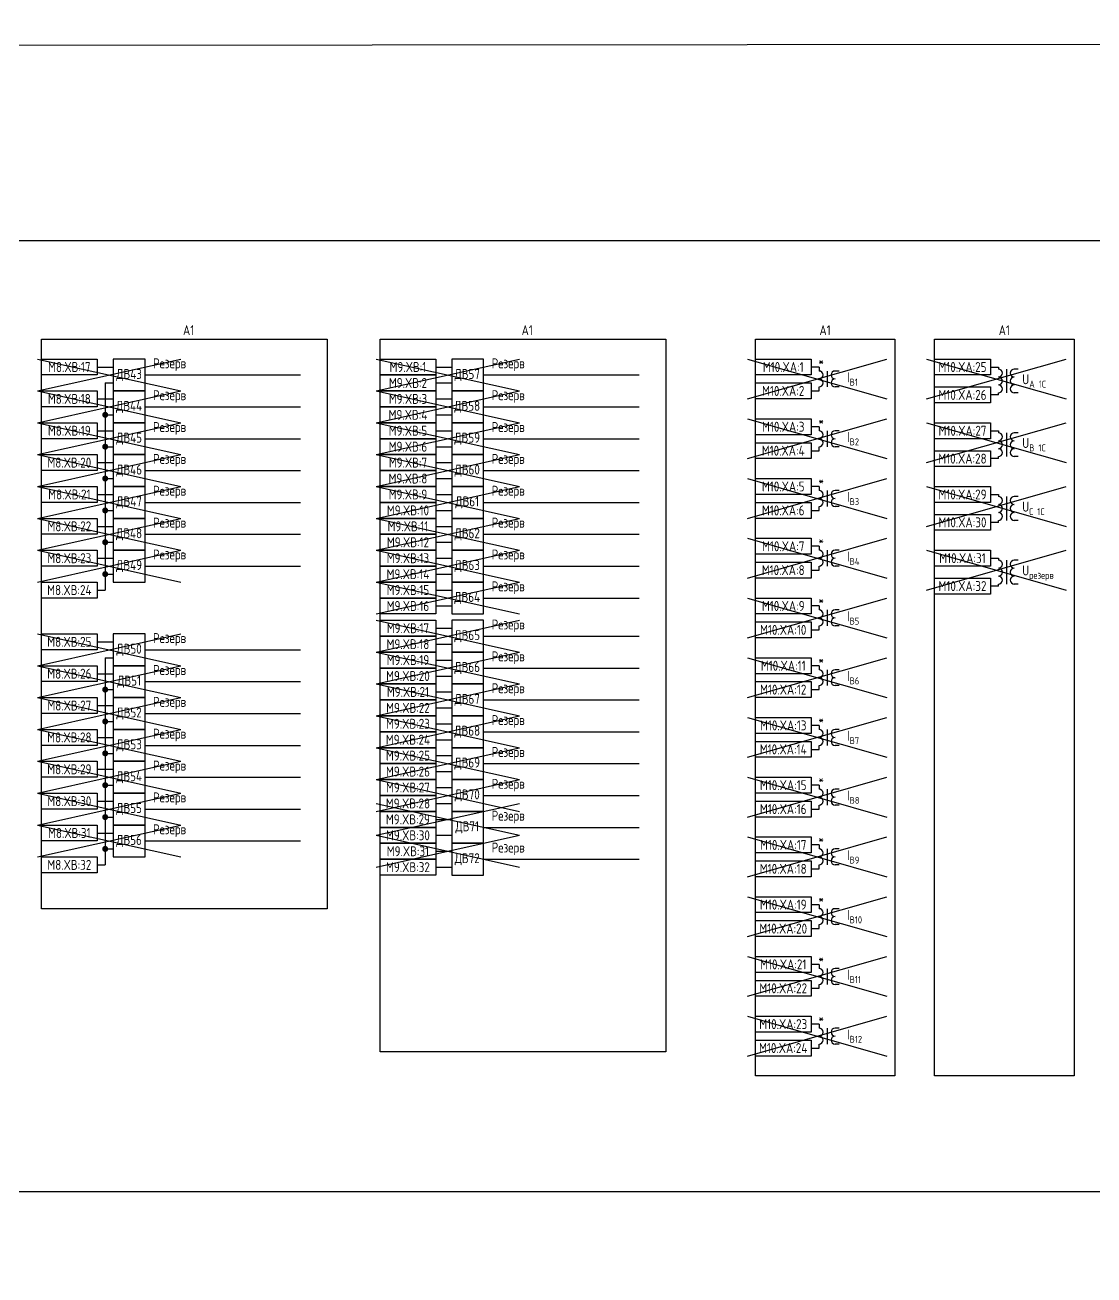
# Model space of a CAD drawing. Header units: millimetres. Extents: x -1043 to 5194, y -96 to 1568.
# Drawn here: x -94.7 to 173.7, y 304.1 to 618 of the extents above; entities that cross this region are included whole.
import ezdxf

# ---------------------------------------------------------------- set-up
doc = ezdxf.new("R2010")
doc.units = ezdxf.units.MM
doc.styles.add('Gost_type_A', font='GOST_A.TTF')

# ---------------------------------------------------------------- blocks, each defined once
blk = doc.blocks.new('POINT')
at = {"const_width": 0.75}
blk.add_lwpolyline([(-0.375, 0, 1), (0.375, 0, 1)], format="xyb", close=True, dxfattribs=at)

msp = doc.modelspace()

# ---------------------------------------------------------------- linework, layer by layer
at = {"color": 3}
for p, q in [((-91.56, 534.12), (-55.56, 526.12)), ((-91.56, 526.12), (-55.56, 534.12)), ((-6.56, 534.12), (29.44, 526.12)), ((-6.56, 526.12), (29.44, 534.12)), ((-91.56, 526.12), (-55.56, 518.12)), ((-91.56, 518.12), (-55.56, 526.12)), ((-6.56, 526.12), (29.44, 518.12)), ((-6.56, 518.12), (29.44, 526.12)), ((-91.56, 518.12), (-55.56, 510.12)), ((-91.56, 510.12), (-55.56, 518.12)), ((-6.56, 518.12), (29.44, 510.12)), ((-6.56, 510.12), (29.44, 518.12)), ((-91.56, 510.12), (-55.56, 502.12)), ((-91.56, 502.12), (-55.56, 510.12)), ((-6.56, 510.12), (29.44, 502.12)), ((-6.56, 502.12), (29.44, 510.12)), ((-91.56, 502.12), (-55.56, 494.12)), ((-91.56, 494.12), (-55.56, 502.12)), ((-6.56, 502.12), (29.44, 494.12)), ((-6.56, 494.12), (29.44, 502.12)), ((-91.56, 494.12), (-55.56, 486.12)), ((-91.56, 486.12), (-55.56, 494.12)), ((-6.56, 494.12), (29.44, 486.12)), ((-6.56, 486.12), (29.44, 494.12)), ((-91.56, 486.12), (-55.56, 478.12)), ((-91.56, 478.12), (-55.56, 486.12)), ((-6.56, 486.12), (29.44, 478.12)), ((-6.56, 478.12), (29.44, 486.12)), ((131.65, 486.12), (166.65, 476.12)), ((131.65, 476.12), (166.65, 486.12)), ((-6.56, 478.12), (29.44, 470.12)), ((-6.56, 470.12), (29.44, 478.12)), ((-6.56, 468.54), (29.44, 460.54)), ((-6.56, 460.54), (29.44, 468.54)), ((-91.56, 465.12), (-55.56, 457.12)), ((-91.56, 457.12), (-55.56, 465.12)), ((-6.56, 460.54), (29.44, 452.54)), ((-6.56, 452.54), (29.44, 460.54)), ((-91.56, 457.12), (-55.56, 449.12)), ((-91.56, 449.12), (-55.56, 457.12)), ((-6.56, 452.54), (29.44, 444.54)), ((-6.56, 444.54), (29.44, 452.54)), ((-91.56, 449.12), (-55.56, 441.12)), ((-91.56, 441.12), (-55.56, 449.12)), ((-6.56, 444.54), (29.44, 436.54)), ((-6.56, 436.54), (29.44, 444.54)), ((-91.56, 441.12), (-55.56, 433.12)), ((-91.56, 433.12), (-55.56, 441.12)), ((-6.56, 436.54), (29.44, 428.54)), ((-6.56, 428.54), (29.44, 436.54)), ((-91.56, 433.12), (-55.56, 425.12)), ((-91.56, 425.12), (-55.56, 433.12)), ((-6.56, 428.54), (29.44, 420.54)), ((-6.56, 420.54), (29.44, 428.54)), ((-91.56, 425.12), (-55.56, 417.12)), ((-91.56, 417.12), (-55.56, 425.12)), ((-6.56, 422.54), (29.44, 414.54)), ((-6.56, 414.54), (29.44, 422.54)), ((-91.56, 417.12), (-55.56, 409.12)), ((-91.56, 409.12), (-55.56, 417.12)), ((-6.56, 414.54), (29.44, 406.54)), ((-6.56, 406.54), (29.44, 414.54)), ((86.65, 384.12), (121.65, 374.12)), ((86.65, 374.12), (121.65, 384.12)), ((86.65, 369.12), (121.65, 359.12)), ((86.65, 359.12), (121.65, 369.12))]:
    msp.add_line(p, q, dxfattribs=at)
at = {"color": 210}
for p, q in [((86.65, 534.12), (121.65, 524.12)), ((86.65, 524.12), (121.65, 534.12)), ((131.65, 534.12), (166.65, 524.12)), ((131.65, 524.12), (166.65, 534.12)), ((86.65, 519.12), (121.65, 509.12)), ((86.65, 509.12), (121.65, 519.12)), ((131.65, 518.12), (166.65, 508.12)), ((131.65, 508.12), (166.65, 518.12)), ((86.65, 504.12), (121.65, 494.12)), ((86.65, 494.12), (121.65, 504.12)), ((131.65, 502.12), (166.65, 492.12)), ((131.65, 492.12), (166.65, 502.12)), ((86.65, 489.12), (121.65, 479.12)), ((86.65, 479.12), (121.65, 489.12)), ((86.65, 474.12), (121.65, 464.12)), ((86.65, 464.12), (121.65, 474.12)), ((86.65, 459.12), (121.65, 449.12)), ((86.65, 449.12), (121.65, 459.12)), ((86.65, 444.12), (121.65, 434.12)), ((86.65, 434.12), (121.65, 444.12)), ((86.65, 429.12), (121.65, 419.12)), ((86.65, 419.12), (121.65, 429.12)), ((86.65, 414.12), (121.65, 404.12)), ((86.65, 404.12), (121.65, 414.12)), ((86.65, 399.12), (121.65, 389.12)), ((86.65, 389.12), (121.65, 399.12))]:
    msp.add_line(p, q, dxfattribs=at)
for p, q in [((-76.56, 532.12), (-72.56, 532.12)), ((-76.56, 532.12), (-72.56, 532.12)), ((8.44, 532.12), (12.44, 532.12)), ((104.65, 532.12), (102.65, 532.12)), ((-74.56, 528.12), (-72.56, 528.12)), ((-74.56, 528.12), (-74.56, 476.12)), ((-64.56, 530.12), (-25.56, 530.12)), ((8.44, 528.12), (12.44, 528.12)), ((20.44, 530.12), (59.44, 530.12)), ((102.65, 526.12), (104.65, 526.12)), ((-76.56, 524.12), (-72.56, 524.12)), ((-76.56, 524.12), (-72.56, 524.12)), ((-64.56, 522.12), (-25.56, 522.12)), ((8.44, 524.12), (12.44, 524.12)), ((20.44, 522.12), (59.44, 522.12)), ((-74.56, 520.12), (-72.56, 520.12)), ((8.44, 520.12), (12.44, 520.12)), ((-76.56, 516.12), (-72.56, 516.12)), ((-76.56, 516.12), (-72.56, 516.12)), ((8.44, 516.12), (12.44, 516.12)), ((104.65, 517.12), (102.65, 517.12)), ((-74.56, 512.12), (-72.56, 512.12)), ((-64.56, 514.12), (-25.56, 514.12)), ((8.44, 512.12), (12.44, 512.12)), ((20.44, 514.12), (59.44, 514.12)), ((102.65, 511.12), (104.65, 511.12)), ((-76.56, 508.12), (-72.56, 508.12)), ((-76.56, 508.12), (-72.56, 508.12)), ((-64.56, 506.12), (-25.56, 506.12)), ((8.44, 508.12), (12.44, 508.12)), ((20.44, 506.12), (59.44, 506.12)), ((-74.56, 504.12), (-72.56, 504.12)), ((8.44, 504.12), (12.44, 504.12)), ((-76.56, 500.12), (-72.56, 500.12)), ((-76.56, 500.12), (-72.56, 500.12)), ((8.44, 500.12), (12.44, 500.12)), ((104.65, 502.12), (102.65, 502.12)), ((-74.56, 496.12), (-72.56, 496.12)), ((-64.56, 498.12), (-25.56, 498.12)), ((8.44, 496.12), (12.44, 496.12)), ((20.44, 498.12), (59.44, 498.12)), ((102.65, 496.12), (104.65, 496.12)), ((-76.56, 492.12), (-72.56, 492.12)), ((-76.56, 492.12), (-72.56, 492.12)), ((-64.56, 490.12), (-25.56, 490.12)), ((8.44, 492.12), (12.44, 492.12)), ((20.44, 490.12), (59.44, 490.12)), ((-74.56, 488.12), (-72.56, 488.12)), ((8.44, 488.12), (12.44, 488.12)), ((104.65, 487.12), (102.65, 487.12)), ((-76.56, 484.12), (-72.56, 484.12)), ((-76.56, 484.12), (-72.56, 484.12)), ((8.44, 484.12), (12.44, 484.12)), ((-64.56, 482.12), (-25.56, 482.12)), ((20.44, 482.12), (59.44, 482.12)), ((102.65, 481.12), (104.65, 481.12)), ((-74.56, 480.12), (-72.56, 480.12)), ((8.44, 480.12), (12.44, 480.12)), ((-76.56, 476.12), (-74.56, 476.12)), ((8.44, 476.12), (12.44, 476.12)), ((20.44, 474.12), (59.44, 474.12)), ((8.44, 472.12), (12.44, 472.12)), ((104.65, 472.12), (102.65, 472.12)), ((8.44, 466.54), (12.44, 466.54)), ((20.44, 464.54), (59.44, 464.54)), ((102.65, 466.12), (104.65, 466.12)), ((-76.56, 463.12), (-72.56, 463.12)), ((-76.56, 463.12), (-72.56, 463.12)), ((8.44, 462.54), (12.44, 462.54)), ((-74.56, 459.12), (-72.56, 459.12)), ((-74.56, 459.12), (-74.56, 407.12)), ((-64.56, 461.12), (-25.56, 461.12)), ((8.44, 458.54), (12.44, 458.54)), ((-76.56, 455.12), (-72.56, 455.12)), ((-76.56, 455.12), (-72.56, 455.12)), ((20.44, 456.54), (59.44, 456.54)), ((104.65, 457.12), (102.65, 457.12)), ((-64.56, 453.12), (-25.56, 453.12)), ((8.44, 454.54), (12.44, 454.54)), ((-74.56, 451.12), (-72.56, 451.12)), ((8.44, 450.54), (12.44, 450.54)), ((102.65, 451.12), (104.65, 451.12)), ((-76.56, 447.12), (-72.56, 447.12)), ((-76.56, 447.12), (-72.56, 447.12)), ((8.44, 446.54), (12.44, 446.54)), ((20.44, 448.54), (59.44, 448.54)), ((-74.56, 443.12), (-72.56, 443.12)), ((-64.56, 445.12), (-25.56, 445.12)), ((8.44, 442.54), (12.44, 442.54)), ((20.44, 440.54), (59.44, 440.54)), ((104.65, 442.12), (102.65, 442.12)), ((-76.56, 439.12), (-72.56, 439.12)), ((-76.56, 439.12), (-72.56, 439.12)), ((-64.56, 437.12), (-25.56, 437.12)), ((8.44, 438.54), (12.44, 438.54)), ((-74.56, 435.12), (-72.56, 435.12)), ((8.44, 434.54), (12.44, 434.54)), ((102.65, 436.12), (104.65, 436.12)), ((-76.56, 431.12), (-72.56, 431.12)), ((8.44, 430.54), (12.44, 430.54)), ((20.44, 432.54), (59.44, 432.54)), ((-74.56, 427.12), (-72.56, 427.12)), ((-64.56, 429.12), (-25.56, 429.12)), ((104.65, 427.12), (102.65, 427.12)), ((8.44, 426.54), (12.44, 426.54)), ((20.44, 424.54), (59.44, 424.54)), ((-76.56, 423.12), (-72.56, 423.12)), ((-64.56, 421.12), (-25.56, 421.12)), ((8.44, 422.54), (12.44, 422.54)), ((102.65, 421.12), (104.65, 421.12)), ((-74.56, 419.12), (-72.56, 419.12)), ((8.44, 418.54), (12.44, 418.54)), ((-76.56, 415.12), (-72.56, 415.12)), ((8.44, 414.54), (12.44, 414.54)), ((20.44, 416.54), (59.44, 416.54)), ((-64.56, 413.12), (-25.56, 413.12)), ((104.65, 412.12), (102.65, 412.12)), ((-74.56, 411.12), (-72.56, 411.12)), ((8.44, 410.54), (12.44, 410.54)), ((20.44, 408.54), (59.44, 408.54)), ((-76.56, 407.12), (-74.56, 407.12)), ((8.44, 406.54), (12.44, 406.54)), ((102.65, 406.12), (104.65, 406.12)), ((104.65, 397.12), (102.65, 397.12)), ((102.65, 391.12), (104.65, 391.12)), ((104.65, 382.12), (102.65, 382.12)), ((102.65, 376.12), (104.65, 376.12)), ((104.65, 367.12), (102.65, 367.12)), ((102.65, 361.12), (104.65, 361.12))]:
    msp.add_line(p, q)
at = {"ltscale": 4}
for p, q in [((104.65, 532.12), (104.65, 531.12)), ((104.65, 531.62), (104.65, 531.12)), ((106.65, 531.12), (106.65, 527.12)), ((106.65, 531.12), (106.65, 527.12)), ((109.65, 531.12), (108.65, 531.12)), ((109.65, 531.12), (108.65, 531.12)), ((147.65, 532.12), (149.65, 532.12)), ((149.65, 532.12), (149.65, 531.62)), ((149.65, 532.12), (149.65, 531.62)), ((151.65, 531.62), (151.65, 527.62)), ((154.65, 531.62), (153.65, 531.62)), ((151.65, 529.62), (151.65, 525.62)), ((104.65, 526.12), (104.65, 527.12)), ((109.65, 527.12), (108.65, 527.12)), ((109.65, 527.12), (108.65, 527.12)), ((149.65, 525.12), (147.65, 525.12)), ((149.65, 525.12), (149.65, 525.62)), ((154.65, 525.62), (153.65, 525.62)), ((104.65, 517.12), (104.65, 516.12)), ((104.65, 516.62), (104.65, 516.12)), ((106.65, 516.12), (106.65, 512.12)), ((106.65, 516.12), (106.65, 512.12)), ((109.65, 516.12), (108.65, 516.12)), ((109.65, 516.12), (108.65, 516.12)), ((147.65, 516.12), (149.65, 516.12)), ((149.65, 516.12), (149.65, 515.62)), ((149.65, 516.12), (149.65, 515.62)), ((151.65, 515.62), (151.65, 511.62)), ((154.65, 515.62), (153.65, 515.62)), ((104.65, 511.12), (104.65, 512.12)), ((109.65, 512.12), (108.65, 512.12)), ((109.65, 512.12), (108.65, 512.12)), ((151.65, 513.62), (151.65, 509.62)), ((149.65, 509.12), (147.65, 509.12)), ((149.65, 509.12), (149.65, 509.62)), ((154.65, 509.62), (153.65, 509.62)), ((104.65, 502.12), (104.65, 501.12)), ((104.65, 501.62), (104.65, 501.12)), ((106.65, 501.12), (106.65, 497.12)), ((106.65, 501.12), (106.65, 497.12)), ((109.65, 501.12), (108.65, 501.12)), ((109.65, 501.12), (108.65, 501.12)), ((147.65, 500.12), (149.65, 500.12)), ((149.65, 500.12), (149.65, 499.62)), ((149.65, 500.12), (149.65, 499.62)), ((151.65, 499.62), (151.65, 495.62)), ((154.65, 499.62), (153.65, 499.62)), ((104.65, 496.12), (104.65, 497.12)), ((109.65, 497.12), (108.65, 497.12)), ((109.65, 497.12), (108.65, 497.12)), ((151.65, 497.62), (151.65, 493.62)), ((149.65, 493.12), (147.65, 493.12)), ((149.65, 493.12), (149.65, 493.62)), ((154.65, 493.62), (153.65, 493.62)), ((104.65, 487.12), (104.65, 486.12)), ((104.65, 486.62), (104.65, 486.12)), ((106.65, 486.12), (106.65, 482.12)), ((106.65, 486.12), (106.65, 482.12)), ((109.65, 486.12), (108.65, 486.12)), ((109.65, 486.12), (108.65, 486.12)), ((147.65, 484.12), (149.65, 484.12)), ((149.65, 484.12), (149.65, 483.62)), ((149.65, 484.12), (149.65, 483.62)), ((151.65, 483.62), (151.65, 479.62)), ((154.65, 483.62), (153.65, 483.62)), ((104.65, 481.12), (104.65, 482.12)), ((109.65, 482.12), (108.65, 482.12)), ((109.65, 482.12), (108.65, 482.12)), ((151.65, 481.62), (151.65, 477.62)), ((149.65, 477.12), (147.65, 477.12)), ((149.65, 477.12), (149.65, 477.62)), ((154.65, 477.62), (153.65, 477.62)), ((104.65, 472.12), (104.65, 471.12)), ((104.65, 471.62), (104.65, 471.12)), ((106.65, 471.12), (106.65, 467.12)), ((106.65, 471.12), (106.65, 467.12)), ((109.65, 471.12), (108.65, 471.12)), ((109.65, 471.12), (108.65, 471.12)), ((104.65, 466.12), (104.65, 467.12)), ((109.65, 467.12), (108.65, 467.12)), ((109.65, 467.12), (108.65, 467.12)), ((104.65, 457.12), (104.65, 456.12)), ((104.65, 456.62), (104.65, 456.12)), ((106.65, 456.12), (106.65, 452.12)), ((106.65, 456.12), (106.65, 452.12)), ((109.65, 456.12), (108.65, 456.12)), ((109.65, 456.12), (108.65, 456.12)), ((104.65, 451.12), (104.65, 452.12)), ((109.65, 452.12), (108.65, 452.12)), ((109.65, 452.12), (108.65, 452.12)), ((104.65, 442.12), (104.65, 441.12)), ((104.65, 441.62), (104.65, 441.12)), ((106.65, 441.12), (106.65, 437.12)), ((106.65, 441.12), (106.65, 437.12)), ((109.65, 441.12), (108.65, 441.12)), ((109.65, 441.12), (108.65, 441.12)), ((104.65, 436.12), (104.65, 437.12)), ((109.65, 437.12), (108.65, 437.12)), ((109.65, 437.12), (108.65, 437.12)), ((104.65, 427.12), (104.65, 426.12)), ((104.65, 426.62), (104.65, 426.12)), ((106.65, 426.12), (106.65, 422.12)), ((106.65, 426.12), (106.65, 422.12)), ((109.65, 426.12), (108.65, 426.12)), ((109.65, 426.12), (108.65, 426.12)), ((104.65, 421.12), (104.65, 422.12)), ((109.65, 422.12), (108.65, 422.12)), ((109.65, 422.12), (108.65, 422.12)), ((104.65, 412.12), (104.65, 411.12)), ((104.65, 411.62), (104.65, 411.12)), ((106.65, 411.12), (106.65, 407.12)), ((106.65, 411.12), (106.65, 407.12)), ((109.65, 411.12), (108.65, 411.12)), ((109.65, 411.12), (108.65, 411.12)), ((104.65, 406.12), (104.65, 407.12)), ((109.65, 407.12), (108.65, 407.12)), ((109.65, 407.12), (108.65, 407.12)), ((104.65, 397.12), (104.65, 396.12)), ((104.65, 396.62), (104.65, 396.12)), ((106.65, 396.12), (106.65, 392.12)), ((106.65, 396.12), (106.65, 392.12)), ((109.65, 396.12), (108.65, 396.12)), ((109.65, 396.12), (108.65, 396.12)), ((104.65, 391.12), (104.65, 392.12)), ((109.65, 392.12), (108.65, 392.12)), ((109.65, 392.12), (108.65, 392.12)), ((104.65, 382.12), (104.65, 381.12)), ((104.65, 381.62), (104.65, 381.12)), ((106.65, 381.12), (106.65, 377.12)), ((106.65, 381.12), (106.65, 377.12)), ((109.65, 381.12), (108.65, 381.12)), ((109.65, 381.12), (108.65, 381.12)), ((104.65, 376.12), (104.65, 377.12)), ((109.65, 377.12), (108.65, 377.12)), ((109.65, 377.12), (108.65, 377.12)), ((104.65, 367.12), (104.65, 366.12)), ((104.65, 366.62), (104.65, 366.12)), ((106.65, 366.12), (106.65, 362.12)), ((106.65, 366.12), (106.65, 362.12)), ((109.65, 366.12), (108.65, 366.12)), ((109.65, 366.12), (108.65, 366.12)), ((104.65, 361.12), (104.65, 362.12)), ((109.65, 362.12), (108.65, 362.12)), ((109.65, 362.12), (108.65, 362.12))]:
    msp.add_line(p, q, dxfattribs=at)
for points in [[(-1042.57, 612), (5193.89, 618), (5193.89, -90), (-1042.57, -96)], [(-840, 563.88), (460.25, 563.88), (460.25, 325), (-840, 325)], [(-90.56, 539.12), (-18.82, 539.12), (-18.82, 396.12), (-90.56, 396.12)], [(-5.56, 539.12), (66.18, 539.12), (66.18, 360.14), (-5.56, 360.14)], [(88.65, 539.12), (123.65, 539.12), (123.65, 354.12), (88.65, 354.12)], [(133.65, 539.12), (168.65, 539.12), (168.65, 354.12), (133.65, 354.12)], [(-90.56, 534.12), (-76.56, 534.12), (-76.56, 530.12), (-90.56, 530.12)], [(-5.56, 534.12), (8.44, 534.12), (8.44, 530.12), (-5.56, 530.12)], [(88.65, 534.12), (102.65, 534.12), (102.65, 530.12), (88.65, 530.12)], [(133.65, 534.12), (147.65, 534.12), (147.65, 530.12), (133.65, 530.12)], [(-5.56, 530.12), (8.44, 530.12), (8.44, 526.12), (-5.56, 526.12)], [(88.65, 528.12), (102.65, 528.12), (102.65, 524.12), (88.65, 524.12)], [(-90.56, 526.12), (-76.56, 526.12), (-76.56, 522.12), (-90.56, 522.12)], [(-5.56, 526.12), (8.44, 526.12), (8.44, 522.12), (-5.56, 522.12)], [(133.65, 527.12), (147.65, 527.12), (147.65, 523.12), (133.65, 523.12)], [(-5.56, 522.12), (8.44, 522.12), (8.44, 518.12), (-5.56, 518.12)], [(-90.56, 518.12), (-76.56, 518.12), (-76.56, 514.12), (-90.56, 514.12)], [(-5.56, 518.12), (8.44, 518.12), (8.44, 514.12), (-5.56, 514.12)], [(88.65, 519.12), (102.65, 519.12), (102.65, 515.12), (88.65, 515.12)], [(133.65, 518.12), (147.65, 518.12), (147.65, 514.12), (133.65, 514.12)], [(-5.56, 514.12), (8.44, 514.12), (8.44, 510.12), (-5.56, 510.12)], [(88.65, 513.12), (102.65, 513.12), (102.65, 509.12), (88.65, 509.12)], [(-90.56, 510.12), (-76.56, 510.12), (-76.56, 506.12), (-90.56, 506.12)], [(-5.56, 510.12), (8.44, 510.12), (8.44, 506.12), (-5.56, 506.12)], [(133.65, 511.12), (147.65, 511.12), (147.65, 507.12), (133.65, 507.12)], [(-5.56, 506.12), (8.44, 506.12), (8.44, 502.12), (-5.56, 502.12)], [(88.65, 504.12), (102.65, 504.12), (102.65, 500.12), (88.65, 500.12)], [(-90.56, 502.12), (-76.56, 502.12), (-76.56, 498.12), (-90.56, 498.12)], [(-5.56, 502.12), (8.44, 502.12), (8.44, 498.12), (-5.56, 498.12)], [(133.65, 502.12), (147.65, 502.12), (147.65, 498.12), (133.65, 498.12)], [(-5.56, 498.12), (8.44, 498.12), (8.44, 494.12), (-5.56, 494.12)], [(88.65, 498.12), (102.65, 498.12), (102.65, 494.12), (88.65, 494.12)], [(-90.56, 494.12), (-76.56, 494.12), (-76.56, 490.12), (-90.56, 490.12)], [(-5.56, 494.12), (8.44, 494.12), (8.44, 490.12), (-5.56, 490.12)], [(133.65, 495.12), (147.65, 495.12), (147.65, 491.12), (133.65, 491.12)], [(-5.56, 490.12), (8.44, 490.12), (8.44, 486.12), (-5.56, 486.12)], [(88.65, 489.12), (102.65, 489.12), (102.65, 485.12), (88.65, 485.12)], [(-90.56, 486.12), (-76.56, 486.12), (-76.56, 482.12), (-90.56, 482.12)], [(-5.56, 486.12), (8.44, 486.12), (8.44, 482.12), (-5.56, 482.12)], [(133.65, 486.12), (147.65, 486.12), (147.65, 482.12), (133.65, 482.12)], [(-5.56, 482.12), (8.44, 482.12), (8.44, 478.12), (-5.56, 478.12)], [(88.65, 483.12), (102.65, 483.12), (102.65, 479.12), (88.65, 479.12)], [(-90.56, 478.12), (-76.56, 478.12), (-76.56, 474.12), (-90.56, 474.12)], [(-5.56, 478.12), (8.44, 478.12), (8.44, 474.12), (-5.56, 474.12)], [(133.65, 479.12), (147.65, 479.12), (147.65, 475.12), (133.65, 475.12)], [(-5.56, 474.12), (8.44, 474.12), (8.44, 470.12), (-5.56, 470.12)], [(88.65, 474.12), (102.65, 474.12), (102.65, 470.12), (88.65, 470.12)], [(-5.56, 468.54), (8.44, 468.54), (8.44, 464.54), (-5.56, 464.54)], [(88.65, 468.12), (102.65, 468.12), (102.65, 464.12), (88.65, 464.12)], [(-90.56, 465.12), (-76.56, 465.12), (-76.56, 461.12), (-90.56, 461.12)], [(-5.56, 464.54), (8.44, 464.54), (8.44, 460.54), (-5.56, 460.54)], [(-5.56, 460.54), (8.44, 460.54), (8.44, 456.54), (-5.56, 456.54)], [(88.65, 459.12), (102.65, 459.12), (102.65, 455.12), (88.65, 455.12)], [(-90.56, 457.12), (-76.56, 457.12), (-76.56, 453.12), (-90.56, 453.12)], [(-5.56, 456.54), (8.44, 456.54), (8.44, 452.54), (-5.56, 452.54)], [(-5.56, 452.54), (8.44, 452.54), (8.44, 448.54), (-5.56, 448.54)], [(88.65, 453.12), (102.65, 453.12), (102.65, 449.12), (88.65, 449.12)], [(-90.56, 449.12), (-76.56, 449.12), (-76.56, 445.12), (-90.56, 445.12)], [(-5.56, 448.54), (8.44, 448.54), (8.44, 444.54), (-5.56, 444.54)], [(-5.56, 444.54), (8.44, 444.54), (8.44, 440.54), (-5.56, 440.54)], [(88.65, 444.12), (102.65, 444.12), (102.65, 440.12), (88.65, 440.12)], [(-90.56, 441.12), (-76.56, 441.12), (-76.56, 437.12), (-90.56, 437.12)], [(-5.56, 440.54), (8.44, 440.54), (8.44, 436.54), (-5.56, 436.54)], [(-5.56, 436.54), (8.44, 436.54), (8.44, 432.54), (-5.56, 432.54)], [(88.65, 438.12), (102.65, 438.12), (102.65, 434.12), (88.65, 434.12)], [(-90.56, 433.12), (-76.56, 433.12), (-76.56, 429.12), (-90.56, 429.12)], [(-5.56, 432.54), (8.44, 432.54), (8.44, 428.54), (-5.56, 428.54)], [(-5.56, 428.54), (8.44, 428.54), (8.44, 424.54), (-5.56, 424.54)], [(88.65, 429.12), (102.65, 429.12), (102.65, 425.12), (88.65, 425.12)], [(-90.56, 425.12), (-76.56, 425.12), (-76.56, 421.12), (-90.56, 421.12)], [(-5.56, 424.54), (8.44, 424.54), (8.44, 420.54), (-5.56, 420.54)], [(88.65, 423.12), (102.65, 423.12), (102.65, 419.12), (88.65, 419.12)], [(-5.56, 420.54), (8.44, 420.54), (8.44, 416.54), (-5.56, 416.54)], [(-90.56, 417.12), (-76.56, 417.12), (-76.56, 413.12), (-90.56, 413.12)], [(-5.56, 416.54), (8.44, 416.54), (8.44, 412.54), (-5.56, 412.54)], [(-5.56, 412.54), (8.44, 412.54), (8.44, 408.54), (-5.56, 408.54)], [(88.65, 414.12), (102.65, 414.12), (102.65, 410.12), (88.65, 410.12)], [(-90.56, 409.12), (-76.56, 409.12), (-76.56, 405.12), (-90.56, 405.12)], [(-5.56, 408.54), (8.44, 408.54), (8.44, 404.54), (-5.56, 404.54)], [(88.65, 408.12), (102.65, 408.12), (102.65, 404.12), (88.65, 404.12)], [(88.65, 399.12), (102.65, 399.12), (102.65, 395.12), (88.65, 395.12)], [(88.65, 393.12), (102.65, 393.12), (102.65, 389.12), (88.65, 389.12)], [(88.65, 384.12), (102.65, 384.12), (102.65, 380.12), (88.65, 380.12)], [(88.65, 378.12), (102.65, 378.12), (102.65, 374.12), (88.65, 374.12)], [(88.65, 369.12), (102.65, 369.12), (102.65, 365.12), (88.65, 365.12)], [(88.65, 363.12), (102.65, 363.12), (102.65, 359.12), (88.65, 359.12)]]:
    msp.add_lwpolyline(points, close=True)
for points in [[(-72.56, 526.12), (-64.56, 526.12), (-64.56, 534.12), (-72.56, 534.12)], [(12.44, 526.12), (20.44, 526.12), (20.44, 534.12), (12.44, 534.12)], [(-72.56, 518.12), (-64.56, 518.12), (-64.56, 526.12), (-72.56, 526.12)], [(12.44, 518.12), (20.44, 518.12), (20.44, 526.12), (12.44, 526.12)], [(-72.56, 510.12), (-64.56, 510.12), (-64.56, 518.12), (-72.56, 518.12)], [(12.44, 510.12), (20.44, 510.12), (20.44, 518.12), (12.44, 518.12)], [(-72.56, 502.12), (-64.56, 502.12), (-64.56, 510.12), (-72.56, 510.12)], [(12.44, 502.12), (20.44, 502.12), (20.44, 510.12), (12.44, 510.12)], [(-72.56, 494.12), (-64.56, 494.12), (-64.56, 502.12), (-72.56, 502.12)], [(12.44, 494.12), (20.44, 494.12), (20.44, 502.12), (12.44, 502.12)], [(-72.56, 486.12), (-64.56, 486.12), (-64.56, 494.12), (-72.56, 494.12)], [(12.44, 486.12), (20.44, 486.12), (20.44, 494.12), (12.44, 494.12)], [(-72.56, 478.12), (-64.56, 478.12), (-64.56, 486.12), (-72.56, 486.12)], [(12.44, 478.12), (20.44, 478.12), (20.44, 486.12), (12.44, 486.12)], [(12.44, 470.12), (20.44, 470.12), (20.44, 478.12), (12.44, 478.12)], [(12.44, 460.54), (20.44, 460.54), (20.44, 468.54), (12.44, 468.54)], [(-72.56, 457.12), (-64.56, 457.12), (-64.56, 465.12), (-72.56, 465.12)], [(12.44, 452.54), (20.44, 452.54), (20.44, 460.54), (12.44, 460.54)], [(-72.56, 449.12), (-64.56, 449.12), (-64.56, 457.12), (-72.56, 457.12)], [(12.44, 444.54), (20.44, 444.54), (20.44, 452.54), (12.44, 452.54)], [(-72.56, 441.12), (-64.56, 441.12), (-64.56, 449.12), (-72.56, 449.12)], [(12.44, 436.54), (20.44, 436.54), (20.44, 444.54), (12.44, 444.54)], [(-72.56, 433.12), (-64.56, 433.12), (-64.56, 441.12), (-72.56, 441.12)], [(12.44, 428.54), (20.44, 428.54), (20.44, 436.54), (12.44, 436.54)], [(-72.56, 425.12), (-64.56, 425.12), (-64.56, 433.12), (-72.56, 433.12)], [(12.44, 420.54), (20.44, 420.54), (20.44, 428.54), (12.44, 428.54)], [(-72.56, 417.12), (-64.56, 417.12), (-64.56, 425.12), (-72.56, 425.12)], [(12.44, 412.54), (20.44, 412.54), (20.44, 420.54), (12.44, 420.54)], [(-72.56, 409.12), (-64.56, 409.12), (-64.56, 417.12), (-72.56, 417.12)], [(12.44, 404.54), (20.44, 404.54), (20.44, 412.54), (12.44, 412.54)]]:
    msp.add_lwpolyline(points, close=True, dxfattribs=at)
for centre, start, end in [((104.65, 530.12), 270, 90), ((104.65, 530.12), 270, 90), ((108.65, 530.12), 90, 270), ((108.65, 530.12), 90, 270), ((149.65, 530.62), 270, 90), ((153.65, 530.62), 90, 270), ((153.65, 530.62), 90, 270), ((104.65, 528.12), 270, 90), ((104.65, 528.12), 270, 90), ((108.65, 528.12), 90, 270), ((108.65, 528.12), 90, 270), ((149.65, 528.62), 270, 90), ((149.65, 526.62), 270, 90), ((153.65, 528.62), 90, 270), ((153.65, 528.62), 90, 270), ((153.65, 526.62), 90, 270), ((104.65, 515.12), 270, 90), ((104.65, 515.12), 270, 90), ((108.65, 515.12), 90, 270), ((108.65, 515.12), 90, 270), ((149.65, 514.62), 270, 90), ((153.65, 514.62), 90, 270), ((153.65, 514.62), 90, 270), ((104.65, 513.12), 270, 90), ((104.65, 513.12), 270, 90), ((108.65, 513.12), 90, 270), ((108.65, 513.12), 90, 270), ((149.65, 512.62), 270, 90), ((149.65, 510.62), 270, 90), ((153.65, 512.62), 90, 270), ((153.65, 512.62), 90, 270), ((153.65, 510.62), 90, 270), ((104.65, 500.12), 270, 90), ((104.65, 500.12), 270, 90), ((104.65, 498.12), 270, 90), ((104.65, 498.12), 270, 90), ((108.65, 500.12), 90, 270), ((108.65, 500.12), 90, 270), ((108.65, 498.12), 90, 270), ((108.65, 498.12), 90, 270), ((149.65, 498.62), 270, 90), ((153.65, 498.62), 90, 270), ((153.65, 498.62), 90, 270), ((149.65, 496.62), 270, 90), ((153.65, 496.62), 90, 270), ((153.65, 496.62), 90, 270), ((149.65, 494.62), 270, 90), ((153.65, 494.62), 90, 270), ((104.65, 485.12), 270, 90), ((104.65, 485.12), 270, 90), ((104.65, 483.12), 270, 90), ((104.65, 483.12), 270, 90), ((108.65, 485.12), 90, 270), ((108.65, 485.12), 90, 270), ((108.65, 483.12), 90, 270), ((108.65, 483.12), 90, 270), ((149.65, 482.62), 270, 90), ((153.65, 482.62), 90, 270), ((153.65, 482.62), 90, 270), ((149.65, 480.62), 270, 90), ((153.65, 480.62), 90, 270), ((153.65, 480.62), 90, 270), ((149.65, 478.62), 270, 90), ((153.65, 478.62), 90, 270), ((104.65, 470.12), 270, 90), ((104.65, 470.12), 270, 90), ((108.65, 470.12), 90, 270), ((108.65, 470.12), 90, 270), ((104.65, 468.12), 270, 90), ((104.65, 468.12), 270, 90), ((108.65, 468.12), 90, 270), ((108.65, 468.12), 90, 270), ((104.65, 455.12), 270, 90), ((104.65, 455.12), 270, 90), ((108.65, 455.12), 90, 270), ((108.65, 455.12), 90, 270), ((104.65, 453.12), 270, 90), ((104.65, 453.12), 270, 90), ((108.65, 453.12), 90, 270), ((108.65, 453.12), 90, 270), ((104.65, 440.12), 270, 90), ((104.65, 440.12), 270, 90), ((108.65, 440.12), 90, 270), ((108.65, 440.12), 90, 270), ((104.65, 438.12), 270, 90), ((104.65, 438.12), 270, 90), ((108.65, 438.12), 90, 270), ((108.65, 438.12), 90, 270), ((104.65, 425.12), 270, 90), ((104.65, 425.12), 270, 90), ((104.65, 423.12), 270, 90), ((104.65, 423.12), 270, 90), ((108.65, 425.12), 90, 270), ((108.65, 425.12), 90, 270), ((108.65, 423.12), 90, 270), ((108.65, 423.12), 90, 270), ((104.65, 410.12), 270, 90), ((104.65, 410.12), 270, 90), ((104.65, 408.12), 270, 90), ((104.65, 408.12), 270, 90), ((108.65, 410.12), 90, 270), ((108.65, 410.12), 90, 270), ((108.65, 408.12), 90, 270), ((108.65, 408.12), 90, 270), ((104.65, 395.12), 270, 90), ((104.65, 395.12), 270, 90), ((108.65, 395.12), 90, 270), ((108.65, 395.12), 90, 270), ((104.65, 393.12), 270, 90), ((104.65, 393.12), 270, 90), ((108.65, 393.12), 90, 270), ((108.65, 393.12), 90, 270), ((104.65, 380.12), 270, 90), ((104.65, 380.12), 270, 90), ((108.65, 380.12), 90, 270), ((108.65, 380.12), 90, 270), ((104.65, 378.12), 270, 90), ((104.65, 378.12), 270, 90), ((108.65, 378.12), 90, 270), ((108.65, 378.12), 90, 270), ((104.65, 365.12), 270, 90), ((104.65, 365.12), 270, 90), ((104.65, 363.12), 270, 90), ((104.65, 363.12), 270, 90), ((108.65, 365.12), 90, 270), ((108.65, 365.12), 90, 270), ((108.65, 363.12), 90, 270), ((108.65, 363.12), 90, 270)]:
    msp.add_arc(centre, 1, start, end, dxfattribs=at)

# ---------------------------------------------------------------- block references
for p in [(-74.56, 520.12), (-74.56, 512.12), (-74.56, 504.12), (-74.56, 496.12), (-74.56, 488.12), (-74.56, 480.12), (-74.56, 451.12), (-74.56, 443.12), (-74.56, 435.12), (-74.56, 427.12), (-74.56, 419.12), (-74.56, 411.12)]:
    msp.add_blockref('POINT', p)

# ---------------------------------------------------------------- texts
at = {"char_height": 2.5, "attachment_point": 8, "line_spacing_factor": 0.9, "style": 'Gost_type_A'}
for insert, width in [((-53.62, 540.12), 73.8762), ((31.38, 540.12), 73.8762), ((106.15, 540.12), 35), ((151.15, 540.12), 35)]:
    msp.add_mtext('A1', dxfattribs=dict(at, insert=insert, width=width))
at = {"char_height": 2.5, "style": 'Gost_type_A'}
for s, insert, width, attachment_point in [('Резерв', (-62.56, 531.12), 27.8465, 7), ('Резерв', (22.44, 531.12), 27.8465, 7), ('*', (105.15, 533.62), 3, 5), ('M8.XВ:17', (-83.56, 532.12), 14, 5), ('ДВ43', (-68.56, 530.12), 7.9998, 5), ('M9.XВ:1', (1.44, 532.12), 14, 5), ('ДВ57', (16.32, 530.12), 7.7588, 5), ('M10.XA:1', (95.65, 532.12), 14, 5), ('\\A1;I{\\H0.7x;\\S^ B1;}', (111.65, 529.12), 8, 4), ('M10.XA:25', (140.64, 532.12), 14.018, 5), ('M9.XВ:2', (1.44, 528.12), 14, 5), ('M10.XA:2', (95.64, 526.12), 14.018, 5), ('\\A1;U{\\H0.7x;\\S^ A 1C;}', (155.65, 528.62), 12, 4), ('M8.XВ:18', (-83.56, 524.12), 14, 5), ('Резерв', (-62.56, 523.12), 27.8465, 7), ('M9.XВ:3', (1.44, 524.12), 14, 5), ('Резерв', (22.44, 523.12), 27.8465, 7), ('M10.XA:26', (140.64, 525.12), 14.018, 5), ('ДВ44', (-68.56, 522.12), 7.9998, 5), ('M9.XВ:4', (1.44, 520.12), 14, 5), ('ДВ58', (16.32, 522.12), 7.7588, 5), ('Резерв', (-62.56, 515.12), 27.8465, 7), ('Резерв', (22.44, 515.12), 27.8465, 7), ('M10.XA:3', (95.65, 517.12), 14, 5), ('*', (105.15, 518.62), 3, 5), ('M8.XВ:19', (-83.56, 516.12), 14, 5), ('ДВ45', (-68.56, 514.12), 7.9998, 5), ('M9.XВ:5', (1.44, 516.12), 14, 5), ('ДВ59', (16.32, 514.12), 7.7588, 5), ('\\A1;I{\\H0.7x;\\S^ B2;}', (111.65, 514.12), 8, 4), ('M10.XA:27', (140.64, 516.12), 14.018, 5), ('M9.XВ:6', (1.44, 512.12), 14, 5), ('M10.XA:4', (95.64, 511.12), 14.018, 5), ('\\A1;U{\\H0.7x;\\S^ B 1C;}', (155.65, 512.62), 12, 4), ('M8.XВ:20', (-83.56, 508.12), 14, 5), ('Резерв', (-62.56, 507.12), 27.8465, 7), ('M9.XВ:7', (1.44, 508.12), 14, 5), ('Резерв', (22.44, 507.12), 27.8465, 7), ('M10.XA:28', (140.64, 509.12), 14.018, 5), ('ДВ46', (-68.56, 506.12), 7.9998, 5), ('M9.XВ:8', (1.44, 504.12), 14, 5), ('ДВ60', (16.32, 506.12), 7.7588, 5), ('Резерв', (-62.56, 499.12), 27.8465, 7), ('Резерв', (22.44, 499.12), 32.328, 7), ('M10.XA:5', (95.65, 502.12), 14, 5), ('*', (105.15, 503.62), 3, 5), ('M8.XВ:21', (-83.56, 500.12), 14, 5), ('ДВ47', (-68.56, 498.12), 7.9998, 5), ('M9.XВ:9', (1.44, 500.12), 14, 5), ('ДВ61', (16.32, 498.12), 7.7588, 5), ('\\A1;I{\\H0.7x;\\S^ B3;}', (111.65, 499.12), 8, 4), ('M10.XA:29', (140.64, 500.12), 14.018, 5), ('M9.XВ:10', (1.44, 496.12), 14, 5), ('M10.XA:6', (95.64, 496.12), 14.018, 5), ('\\A1;U{\\H0.7x;\\S^ С 1C;}', (155.65, 496.62), 12, 4), ('M8.XВ:22', (-83.56, 492.12), 14, 5), ('Резерв', (-62.56, 491.12), 27.8465, 7), ('M9.XВ:11', (1.44, 492.12), 14, 5), ('Резерв', (22.44, 491.12), 27.8465, 7), ('M10.XA:30', (140.64, 493.12), 14.018, 5), ('ДВ48', (-68.56, 490.12), 7.9998, 5), ('ДВ62', (16.32, 490.12), 7.7588, 5), ('M9.XВ:12', (1.44, 488.12), 14, 5), ('M10.XA:7', (95.65, 487.12), 14, 5), ('*', (105.15, 488.62), 3, 5), ('M8.XВ:23', (-83.56, 484.12), 14, 5), ('ДВ49', (-68.56, 482.12), 7.9998, 5), ('Резерв', (-62.56, 483.12), 27.8465, 7), ('M9.XВ:13', (1.44, 484.12), 14, 5), ('ДВ63', (16.32, 482.12), 7.7588, 5), ('Резерв', (22.44, 483.12), 27.8465, 7), ('\\A1;I{\\H0.7x;\\S^ B4;}', (111.65, 484.12), 8, 4), ('M10.XA:31', (140.64, 484.12), 14.018, 5), ('M9.XВ:14', (1.44, 480.12), 14, 5), ('M10.XA:8', (95.64, 481.12), 14.018, 5), ('\\A1;U{\\H0.7x;\\S^ резерв;}', (155.65, 480.62), 12, 4), ('M8.XВ:24', (-83.56, 476.12), 14, 5), ('M9.XВ:15', (1.44, 476.12), 14, 5), ('Резерв', (22.44, 475.12), 27.8465, 7), ('M10.XA:32', (140.64, 477.12), 14.018, 5), ('ДВ64', (16.32, 474.12), 7.7588, 5), ('M9.XВ:16', (1.44, 472.12), 14, 5), ('M10.XA:9', (95.65, 472.12), 14, 5), ('*', (105.15, 473.62), 3, 5), ('\\A1;I{\\H0.7x;\\S^ B5;}', (111.65, 469.12), 8, 4), ('M9.XВ:17', (1.44, 466.54), 14, 5), ('Резерв', (22.44, 465.54), 27.8465, 7), ('Резерв', (-62.56, 462.12), 27.8465, 7), ('ДВ65', (16.32, 464.54), 7.7588, 5), ('M10.XA:10', (95.64, 466.12), 14.018, 5), ('M8.XВ:25', (-83.56, 463.12), 14, 5), ('ДВ50', (-68.56, 461.12), 7.9998, 5), ('M9.XВ:18', (1.44, 462.54), 14, 5), ('M9.XВ:19', (1.44, 458.54), 14, 5), ('Резерв', (22.44, 457.54), 27.8465, 7), ('M10.XA:11', (95.65, 457.12), 14, 5), ('*', (105.15, 458.62), 3, 5), ('M8.XВ:26', (-83.56, 455.12), 14, 5), ('Резерв', (-62.56, 454.12), 27.8465, 7), ('M9.XВ:20', (1.44, 454.54), 14, 5), ('ДВ66', (16.32, 456.54), 7.7588, 5), ('\\A1;I{\\H0.7x;\\S^ B6;}', (111.65, 454.12), 8, 4), ('ДВ51', (-68.56, 453.12), 7.9998, 5), ('Резерв', (22.44, 449.54), 27.8465, 7), ('M10.XA:12', (95.64, 451.12), 14.018, 5), ('Резерв', (-62.56, 446.12), 27.8465, 7), ('M9.XВ:21', (1.44, 450.54), 14, 5), ('ДВ67', (16.32, 448.54), 7.7588, 5), ('M8.XВ:27', (-83.56, 447.12), 14, 5), ('ДВ52', (-68.56, 445.12), 7.9998, 5), ('M9.XВ:22', (1.44, 446.54), 14, 5), ('M9.XВ:23', (1.44, 442.54), 14, 5), ('Резерв', (22.44, 441.54), 27.8465, 7), ('M10.XA:13', (95.65, 442.13), 14, 5), ('*', (105.15, 443.62), 3, 5), ('M8.XВ:28', (-83.56, 439.12), 14, 5), ('Резерв', (-62.56, 438.12), 27.8465, 7), ('M9.XВ:24', (1.44, 438.54), 14, 5), ('ДВ68', (16.32, 440.54), 7.7588, 5), ('\\A1;I{\\H0.7x;\\S^ B7;}', (111.65, 439.12), 14.005, 4), ('ДВ53', (-68.56, 437.12), 7.9998, 5), ('Резерв', (22.44, 433.54), 27.8465, 7), ('M10.XA:14', (95.64, 436.12), 14.018, 5), ('Резерв', (-62.56, 430.12), 27.8465, 7), ('M9.XВ:25', (1.44, 434.54), 14, 5), ('ДВ69', (16.32, 432.54), 7.7588, 5), ('M8.XВ:29', (-83.56, 431.12), 14, 5), ('ДВ54', (-68.56, 429.12), 7.9998, 5), ('M9.XВ:26', (1.44, 430.54), 14, 5), ('M9.XВ:27', (1.44, 426.54), 14, 5), ('Резерв', (22.44, 425.54), 27.8465, 7), ('M10.XA:15', (95.65, 427.13), 14, 5), ('*', (105.15, 428.62), 3, 5), ('M8.XВ:30', (-83.56, 423.12), 14, 5), ('Резерв', (-62.56, 422.12), 27.8465, 7), ('M9.XВ:28', (1.44, 422.54), 14, 5), ('ДВ70', (16.32, 424.54), 7.7588, 5), ('\\A1;I{\\H0.7x;\\S^ B8;}', (111.65, 424.12), 14.005, 4), ('ДВ55', (-68.56, 421.12), 7.9998, 5), ('Резерв', (22.44, 417.54), 27.8465, 7), ('M10.XA:16', (95.64, 421.12), 14.018, 5), ('M9.XВ:29', (1.44, 418.54), 14, 5), ('ДВ71', (16.32, 416.54), 7.7588, 5), ('M8.XВ:31', (-83.56, 415.12), 14, 5), ('ДВ56', (-68.56, 413.12), 7.9998, 5), ('Резерв', (-62.56, 414.12), 27.8465, 7), ('M9.XВ:30', (1.44, 414.54), 14, 5), ('M9.XВ:31', (1.44, 410.54), 14, 5), ('Резерв', (22.44, 409.54), 27.8465, 7), ('M10.XA:17', (95.65, 412.13), 14, 5), ('*', (105.15, 413.62), 3, 5), ('M8.XВ:32', (-83.56, 407.12), 14, 5), ('ДВ72', (16.32, 408.54), 7.7588, 5), ('\\A1;I{\\H0.7x;\\S^ B9;}', (111.65, 409.12), 14.005, 4), ('M9.XВ:32', (1.44, 406.54), 14, 5), ('M10.XA:18', (95.64, 406.12), 14.018, 5), ('*', (105.15, 398.62), 3, 5), ('M10.XA:19', (95.65, 397.13), 14, 5), ('\\A1;I{\\H0.7x;\\S^ B10;}', (111.65, 394.12), 14.005, 4), ('M10.XA:20', (95.64, 391.12), 14.018, 5), ('M10.XA:21', (95.65, 382.13), 14, 5), ('*', (105.15, 383.62), 3, 5), ('\\A1;I{\\H0.7x;\\S^ B11;}', (111.65, 379.12), 14.005, 4), ('M10.XA:22', (95.64, 376.12), 14.018, 5), ('M10.XA:23', (95.65, 367.13), 14, 5), ('*', (105.15, 368.62), 3, 5), ('\\A1;I{\\H0.7x;\\S^ B12;}', (111.65, 364.12), 14.005, 4), ('M10.XA:24', (95.64, 361.12), 14.018, 5)]:
    msp.add_mtext(s, dxfattribs=dict(at, insert=insert, width=width, attachment_point=attachment_point))

doc.saveas('drawing.dxf')
